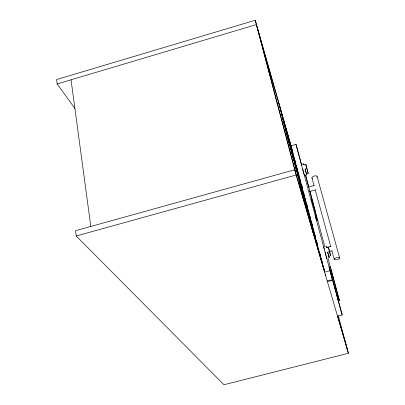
<?xml version="1.0" encoding="UTF-8"?>
<svg xmlns="http://www.w3.org/2000/svg" width="405" height="405" viewBox="0 0 405 405"><rect width="100%" height="100%" fill="white"/><g stroke="black" fill="none" stroke-linecap="round" stroke-linejoin="round"><path stroke-width="0.61" d="M291.129 146.19L255.241 20.25L56.604 79.557L57.151 83.951L74.95 108.499M57.151 83.951L256.385 24.584L292.263 150.407M276.929 103.538L278.751 103.012L313.085 232.288M281.779 115.096L282.022 114.863M287.211 134.404L286.927 134.485L297.488 171.315L321.19 260.43M287.044 134.926L287.327 134.845L287.054 133.858M299.184 156.077L295.999 144.377L291.008 145.78L324.638 272.135L330.045 270.707L332.48 279.612L327.235 280.989M285.712 129.944L290.37 147.182M294.718 162.481L294.546 162.835L295.235 163.352L294.901 162.076M301.649 165.306L301.431 164.496L303.699 163.863L304.028 165.058L305.851 164.552L306.939 168.546L305.112 169.052L306.762 175.198L306.423 173.968L308.23 173.467L305.851 164.552M297.488 171.315L297.746 171.244M76.221 235.994L296.182 175L348.396 353.281L223.99 384.75L76.221 235.994L75.558 230.698L294.794 169.746L323.914 269.305M314.199 185.505L308.747 187.059M315.394 189.95L309.916 191.408M311.045 200.176L311.744 199.984L313.126 205.082M317.292 220.512L316.594 220.7L315.247 215.774L315.956 215.581L317.292 220.512L311.744 199.984M326.339 247.506L331.027 246.255M329.574 251.677L327.645 252.188L328.733 256.294L330.637 255.788L329.574 251.677L328.369 247.263L326.45 247.774L326.005 246.159L326.324 247.364M329.331 251.606L332.262 250.827M321.261 260.714L321.464 260.354M327.427 281.647L332.662 280.275L342.169 315.004L337.542 316.199M339.456 300.783L338.403 301.057L329.093 267.037L330.277 266.723L339.456 300.783L327.974 258.213M323.615 246.797L324.218 249.06M291.317 148.508L291.413 148.893M312.528 228.192L304.717 200.698L297.255 170.778L297.574 175.056M281.718 114.868L282.057 115.015M325.337 274.165L325.691 275.375M337.588 316.052L347.536 350.047M282.427 117.344L292.466 152.442L292.724 152.371L292.42 151.237M297.877 171.705L297.64 170.829L297.376 170.905L292.435 152.331L292.693 152.26L281.683 113.623L281.865 114.321M284.507 125.752L285.024 127.55M288.557 140.793L289.074 142.59M289.418 143.785L289.934 145.582M290.643 148.357L292.354 154.305M293.038 156.684L293.549 158.466M312.544 230.966L312.781 230.658L321.843 261.762L321.61 260.871M290.299 144.919L295.453 164.005M291.975 150.802L292.147 151.435M295.701 164.936L295.863 165.529M288.137 138.626L288.33 139.31M317.095 176.529L339.638 257.889M308.23 173.467L307.152 169.508M311.951 177.952L314.103 185.799M315.186 189.753L330.718 246.508M331.882 250.761L334.226 259.322M330.637 255.788L328.369 247.263M295.751 165.129L295.432 163.944M328.733 256.294L329.194 257.955L327.645 252.188M299.422 156.953L301.573 164.845M292.101 151.257L292.278 151.915M305.112 169.052L306.352 173.654M305.466 174.93L324.845 246.716M302.596 168.819L304.433 175.588M324.992 251.915L326.8 258.592L326.688 258.167M305.633 175.552L308.797 187.257M309.779 190.882L315.156 210.873M331.032 273.719L331.361 274.934M333.477 282.766L333.806 283.986M334.636 287.084L334.965 288.299M337.087 296.151L337.416 297.366M337.912 299.234L342.169 315.004M295.999 144.377L332.662 280.275M292.719 152.326L292.896 152.974M292.273 151.9L292.531 152.69M290.446 146.499L294.4 161.276M312.589 229.974L313.126 231.949L312.685 230.283M338.342 315.743L348.396 353.281M301.695 185.095L302.343 187.525M303.644 192.395L303.968 193.615M305.264 198.48L305.588 199.7M306.884 204.565L307.208 205.786M308.504 210.656L308.828 211.871M310.098 216.579L310.772 219.171M311.723 222.689L312.392 225.261M313.354 228.795L314.012 231.346M314.979 234.905L315.632 237.431M316.604 241.01L317.257 243.456M320.021 253.839L320.497 255.687M321.631 259.949L322.137 261.782M323.251 266.034L324.248 269.72M290.527 147.769L291.16 150.128M291.473 151.308L291.949 153.08M303.887 164.577L303.699 163.863M293.281 154.214L293.848 156.411M294.906 160.324L295.797 163.731M296.531 166.435L297.508 170.1M298.161 172.545L299.133 176.21M299.786 178.656L300.763 182.321M301.411 184.761L302.712 189.651M303.431 192.415L304.337 195.757M305.056 198.521L305.967 201.867M306.681 204.621L307.982 209.506M308.306 210.727L309.607 215.607M309.931 216.827L311.232 221.712M311.556 222.932L312.857 227.812M313.121 228.749L314.477 233.918M314.746 234.859L315.723 238.525M316.371 240.97L317.348 244.635M319.626 253.186L323.575 268.095M292.42 152.447L296.217 166.723M299.077 177.613L313.612 232.293M279.485 105.599L313.683 234.318M283.763 122.194L287.591 136.612M289.114 142.433L289.924 145.476M290.248 146.691L297.189 172.839M297.513 174.054L298.804 178.919M299.128 180.139L300.419 185.004M300.743 186.219L302.034 191.084M302.358 192.299L303.649 197.164M303.973 198.379L310.594 223.312M310.913 224.527L311.399 226.355M311.723 227.569L312.69 231.22M282.422 117.521L283.389 121.156M283.708 122.366L284.675 126.001M285.798 130.243L286.284 132.06M287.368 136.141L288.659 141.001M288.978 142.221L290.269 147.081M290.593 148.296L291.883 153.161M292.693 156.198L293.174 158.026M294.303 162.278L294.789 164.101M295.918 168.358L296.404 170.181M297.533 174.439L298.019 176.261M298.338 177.476L298.824 179.299M299.148 180.519L299.629 182.341M299.953 183.556L300.439 185.379M300.763 186.594L301.244 188.421M301.568 189.636L302.054 191.459M302.373 192.674L302.859 194.496M303.183 195.716L303.664 197.539M303.988 198.754L304.474 200.576M304.798 201.791L305.279 203.619M306.408 207.871L306.894 209.694M308.023 213.951L308.509 215.774M308.833 216.989L309.314 218.816M309.638 220.031L310.124 221.854M310.443 223.069L310.929 224.891M311.253 226.106L311.734 227.934M287.758 137.999L288.244 139.821M257.388 28.097L295.625 172.586M255.241 20.25L296.182 175M315.632 239.912L319.115 253.1M291.337 148.635L291.539 149.384M71.047 79.81L90.811 226.456M312.452 178.458A2.668 1.24 -15.9 0 1 312.64 176.767A2.668 1.24 -15.9 0 1 315.946 175.856A2.668 1.24 -15.9 0 1 316.897 177.228M339.01 258.81L338.489 259.119A2.8 1.038 -15.1 0 1 335.796 259.833L335.193 259.823A2.8 1.038 -15.1 0 1 334.844 258.4A2.8 1.038 -15.1 0 1 338.676 257.383A2.8 1.038 -15.1 0 1 339.01 258.81"/></g></svg>
